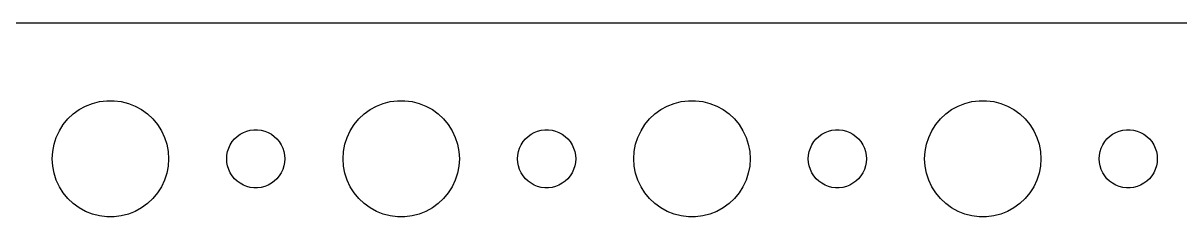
# Model space of a CAD drawing. Header units: metres. Extents: x -112 to 112, y -82 to 82.
# Drawn here: x -4.5 to 55.2, y 72 to 82 of the extents above; entities that cross this region are included whole.
import ezdxf

# ---------------------------------------------------------------- set-up
doc = ezdxf.new("R2010")
doc.units = ezdxf.units.M

msp = doc.modelspace()

# ---------------------------------------------------------------- linework, layer by layer
for p, q in [((107.314, 81.9901), (-107.314, 81.9901)), ((-1.60747, 77.533), (-1.27733, 77.7145)), ((-1.27733, 77.7145), (-0.92705, 77.8532)), ((-0.92705, 77.8532), (-0.56213, 77.9469)), ((-0.56213, 77.9469), (-0.18837, 77.9941)), ((-0.18837, 77.9941), (0.18837, 77.9941)), ((0.18837, 77.9941), (0.56213, 77.9469)), ((0.56213, 77.9469), (0.92705, 77.8532)), ((0.92705, 77.8532), (1.27733, 77.7145)), ((1.27733, 77.7145), (1.60747, 77.533)), ((13.3925, 77.533), (13.7227, 77.7145)), ((13.7227, 77.7145), (14.0729, 77.8532)), ((14.0729, 77.8532), (14.4379, 77.9469)), ((14.4379, 77.9469), (14.8116, 77.9941)), ((14.8116, 77.9941), (15.1884, 77.9941)), ((15.1884, 77.9941), (15.5621, 77.9469)), ((15.5621, 77.9469), (15.927, 77.8532)), ((15.927, 77.8532), (16.2773, 77.7145)), ((16.2773, 77.7145), (16.6075, 77.533)), ((28.3925, 77.533), (28.7227, 77.7145)), ((28.7227, 77.7145), (29.0729, 77.8532)), ((29.0729, 77.8532), (29.4379, 77.9469)), ((29.4379, 77.9469), (29.8116, 77.9941)), ((29.8116, 77.9941), (30.1884, 77.9941)), ((30.1884, 77.9941), (30.5621, 77.9469)), ((30.5621, 77.9469), (30.927, 77.8532)), ((30.927, 77.8532), (31.2773, 77.7145)), ((31.2773, 77.7145), (31.6075, 77.533)), ((43.3925, 77.533), (43.7227, 77.7145)), ((43.7227, 77.7145), (44.0729, 77.8532)), ((44.0729, 77.8532), (44.4379, 77.9469)), ((44.4379, 77.9469), (44.8116, 77.9941)), ((44.8116, 77.9941), (45.1884, 77.9941)), ((45.1884, 77.9941), (45.5621, 77.9469)), ((45.5621, 77.9469), (45.927, 77.8532)), ((45.927, 77.8532), (46.2773, 77.7145)), ((46.2773, 77.7145), (46.6075, 77.533)), ((-2.42705, 76.7634), (-2.1869, 77.0536)), ((-2.1869, 77.0536), (-1.91226, 77.3115)), ((-1.91226, 77.3115), (-1.60747, 77.533)), ((1.60747, 77.533), (1.91226, 77.3115)), ((1.91226, 77.3115), (2.1869, 77.0536)), ((2.1869, 77.0536), (2.42705, 76.7634)), ((12.5729, 76.7634), (12.8131, 77.0536)), ((12.8131, 77.0536), (13.0877, 77.3115)), ((13.0877, 77.3115), (13.3925, 77.533)), ((16.6075, 77.533), (16.9123, 77.3115)), ((16.9123, 77.3115), (17.1869, 77.0536)), ((17.1869, 77.0536), (17.427, 76.7634)), ((27.5729, 76.7634), (27.8131, 77.0536)), ((27.8131, 77.0536), (28.0877, 77.3115)), ((28.0877, 77.3115), (28.3925, 77.533)), ((31.6075, 77.533), (31.9123, 77.3115)), ((31.9123, 77.3115), (32.1869, 77.0536)), ((32.1869, 77.0536), (32.427, 76.7634)), ((42.5729, 76.7634), (42.8131, 77.0536)), ((42.8131, 77.0536), (43.0877, 77.3115)), ((43.0877, 77.3115), (43.3925, 77.533)), ((46.6075, 77.533), (46.9123, 77.3115)), ((46.9123, 77.3115), (47.1869, 77.0536)), ((47.1869, 77.0536), (47.427, 76.7634)), ((-2.78932, 76.1044), (-2.62891, 76.4453)), ((-2.62891, 76.4453), (-2.42705, 76.7634)), ((2.42705, 76.7634), (2.62891, 76.4453)), ((2.62891, 76.4453), (2.78932, 76.1044)), ((6.86133, 76.3572), (7.03647, 76.4266)), ((7.03647, 76.4266), (7.21892, 76.4734)), ((7.21892, 76.4734), (7.40581, 76.497)), ((7.40581, 76.497), (7.59418, 76.497)), ((7.59418, 76.497), (7.78107, 76.4734)), ((7.78107, 76.4734), (7.96352, 76.4266)), ((7.96352, 76.4266), (8.13866, 76.3572)), ((12.2107, 76.1044), (12.3711, 76.4453)), ((12.3711, 76.4453), (12.5729, 76.7634)), ((17.427, 76.7634), (17.6289, 76.4453)), ((17.6289, 76.4453), (17.7893, 76.1044)), ((21.8613, 76.3572), (22.0365, 76.4266)), ((22.0365, 76.4266), (22.2189, 76.4734)), ((22.2189, 76.4734), (22.4058, 76.497)), ((22.4058, 76.497), (22.5942, 76.497)), ((22.5942, 76.497), (22.7811, 76.4734)), ((22.7811, 76.4734), (22.9635, 76.4266)), ((22.9635, 76.4266), (23.1387, 76.3572)), ((27.2107, 76.1044), (27.3711, 76.4453)), ((27.3711, 76.4453), (27.5729, 76.7634)), ((32.427, 76.7634), (32.6289, 76.4453)), ((32.6289, 76.4453), (32.7893, 76.1044)), ((36.8613, 76.3572), (37.0365, 76.4266)), ((37.0365, 76.4266), (37.2189, 76.4734)), ((37.2189, 76.4734), (37.4058, 76.497)), ((37.4058, 76.497), (37.5942, 76.497)), ((37.5942, 76.497), (37.7811, 76.4734)), ((37.7811, 76.4734), (37.9635, 76.4266)), ((37.9635, 76.4266), (38.1387, 76.3572)), ((42.2107, 76.1044), (42.3711, 76.4453)), ((42.3711, 76.4453), (42.5729, 76.7634)), ((47.427, 76.7634), (47.6289, 76.4453)), ((47.6289, 76.4453), (47.7893, 76.1044)), ((51.8613, 76.3572), (52.0365, 76.4266)), ((52.0365, 76.4266), (52.2189, 76.4734)), ((52.2189, 76.4734), (52.4058, 76.497)), ((52.4058, 76.497), (52.5942, 76.497)), ((52.5942, 76.497), (52.7811, 76.4734)), ((52.7811, 76.4734), (52.9635, 76.4266)), ((52.9635, 76.4266), (53.1387, 76.3572)), ((-2.90575, 75.7461), (-2.78932, 76.1044)), ((2.78932, 76.1044), (2.90575, 75.7461)), ((6.18553, 75.7226), (6.28647, 75.8817)), ((6.28647, 75.8817), (6.40654, 76.0268)), ((6.40654, 76.0268), (6.54385, 76.1558)), ((6.54385, 76.1558), (6.69626, 76.2665)), ((6.69626, 76.2665), (6.86133, 76.3572)), ((8.13866, 76.3572), (8.30373, 76.2665)), ((8.30373, 76.2665), (8.45613, 76.1558)), ((8.45613, 76.1558), (8.59344, 76.0268)), ((8.59344, 76.0268), (8.71352, 75.8817)), ((8.71352, 75.8817), (8.81445, 75.7226)), ((12.0942, 75.7461), (12.2107, 76.1044)), ((17.7893, 76.1044), (17.9057, 75.7461)), ((21.1855, 75.7226), (21.2865, 75.8817)), ((21.2865, 75.8817), (21.4065, 76.0268)), ((21.4065, 76.0268), (21.5439, 76.1558)), ((21.5439, 76.1558), (21.6963, 76.2665)), ((21.6963, 76.2665), (21.8613, 76.3572)), ((23.1387, 76.3572), (23.3037, 76.2665)), ((23.3037, 76.2665), (23.4561, 76.1558)), ((23.4561, 76.1558), (23.5934, 76.0268)), ((23.5934, 76.0268), (23.7135, 75.8817)), ((23.7135, 75.8817), (23.8145, 75.7226)), ((27.0942, 75.7461), (27.2107, 76.1044)), ((32.7893, 76.1044), (32.9057, 75.7461)), ((36.1855, 75.7226), (36.2865, 75.8817)), ((36.2865, 75.8817), (36.4065, 76.0268)), ((36.4065, 76.0268), (36.5439, 76.1558)), ((36.5439, 76.1558), (36.6963, 76.2665)), ((36.6963, 76.2665), (36.8613, 76.3572)), ((38.1387, 76.3572), (38.3037, 76.2665)), ((38.3037, 76.2665), (38.4561, 76.1558)), ((38.4561, 76.1558), (38.5934, 76.0268)), ((38.5934, 76.0268), (38.7135, 75.8817)), ((38.7135, 75.8817), (38.8145, 75.7226)), ((42.0942, 75.7461), (42.2107, 76.1044)), ((47.7893, 76.1044), (47.9057, 75.7461)), ((51.1855, 75.7226), (51.2865, 75.8817)), ((51.2865, 75.8817), (51.4065, 76.0268)), ((51.4065, 76.0268), (51.5439, 76.1558)), ((51.5439, 76.1558), (51.6963, 76.2665)), ((51.6963, 76.2665), (51.8613, 76.3572)), ((53.1387, 76.3572), (53.3037, 76.2665)), ((53.3037, 76.2665), (53.4561, 76.1558)), ((53.4561, 76.1558), (53.5934, 76.0268)), ((53.5934, 76.0268), (53.7135, 75.8817)), ((53.7135, 75.8817), (53.8145, 75.7226)), ((-3, 75), (-2.97633, 75.376)), ((-2.97633, 75.376), (-2.90575, 75.7461)), ((2.90575, 75.7461), (2.97633, 75.376)), ((2.97633, 75.376), (3, 75)), ((6, 75), (6.01183, 75.188)), ((6.01183, 75.188), (6.04712, 75.373)), ((6.04712, 75.373), (6.10533, 75.5522)), ((6.10533, 75.5522), (6.18553, 75.7226)), ((8.81445, 75.7226), (8.89465, 75.5522)), ((8.89465, 75.5522), (8.95287, 75.373)), ((8.95287, 75.373), (8.98816, 75.188)), ((8.98816, 75.188), (9, 75)), ((12, 75), (12.0237, 75.376)), ((12.0237, 75.376), (12.0942, 75.7461)), ((17.9057, 75.7461), (17.9763, 75.376)), ((17.9763, 75.376), (18, 75)), ((21, 75), (21.0118, 75.188)), ((21.0118, 75.188), (21.0471, 75.373)), ((21.0471, 75.373), (21.1053, 75.5522)), ((21.1053, 75.5522), (21.1855, 75.7226)), ((23.8145, 75.7226), (23.8947, 75.5522)), ((23.8947, 75.5522), (23.9529, 75.373)), ((23.9529, 75.373), (23.9882, 75.188)), ((23.9882, 75.188), (24, 75)), ((27, 75), (27.0237, 75.376)), ((27.0237, 75.376), (27.0942, 75.7461)), ((32.9057, 75.7461), (32.9763, 75.376)), ((32.9763, 75.376), (33, 75)), ((36, 75), (36.0118, 75.188)), ((36.0118, 75.188), (36.0471, 75.373)), ((36.0471, 75.373), (36.1053, 75.5522)), ((36.1053, 75.5522), (36.1855, 75.7226)), ((38.8145, 75.7226), (38.8947, 75.5522)), ((38.8947, 75.5522), (38.9529, 75.373)), ((38.9529, 75.373), (38.9882, 75.188)), ((38.9882, 75.188), (39, 75)), ((42, 75), (42.0237, 75.376)), ((42.0237, 75.376), (42.0942, 75.7461)), ((47.9057, 75.7461), (47.9763, 75.376)), ((47.9763, 75.376), (48, 75)), ((51, 75), (51.0118, 75.188)), ((51.0118, 75.188), (51.0471, 75.373)), ((51.0471, 75.373), (51.1053, 75.5522)), ((51.1053, 75.5522), (51.1855, 75.7226)), ((53.8145, 75.7226), (53.8947, 75.5522)), ((53.8947, 75.5522), (53.9529, 75.373)), ((53.9529, 75.373), (53.9882, 75.188)), ((53.9882, 75.188), (54, 75)), ((-2.97633, 74.624), (-3, 75)), ((-2.90575, 74.2539), (-2.97633, 74.624)), ((2.97633, 74.624), (2.90575, 74.2539)), ((3, 75), (2.97633, 74.624)), ((6.01183, 74.812), (6, 75)), ((6.04712, 74.627), (6.01183, 74.812)), ((6.10533, 74.4478), (6.04712, 74.627)), ((8.95287, 74.627), (8.89465, 74.4478)), ((8.98816, 74.812), (8.95287, 74.627)), ((9, 75), (8.98816, 74.812)), ((12.0237, 74.624), (12, 75)), ((12.0942, 74.2539), (12.0237, 74.624)), ((17.9763, 74.624), (17.9057, 74.2539)), ((18, 75), (17.9763, 74.624)), ((21.0118, 74.812), (21, 75)), ((21.0471, 74.627), (21.0118, 74.812)), ((21.1053, 74.4478), (21.0471, 74.627)), ((23.9529, 74.627), (23.8947, 74.4478)), ((23.9882, 74.812), (23.9529, 74.627)), ((24, 75), (23.9882, 74.812)), ((27.0237, 74.624), (27, 75)), ((27.0942, 74.2539), (27.0237, 74.624)), ((32.9763, 74.624), (32.9057, 74.2539)), ((33, 75), (32.9763, 74.624)), ((36.0118, 74.812), (36, 75)), ((36.0471, 74.627), (36.0118, 74.812)), ((36.1053, 74.4478), (36.0471, 74.627)), ((38.9529, 74.627), (38.8947, 74.4478)), ((38.9882, 74.812), (38.9529, 74.627)), ((39, 75), (38.9882, 74.812)), ((42.0237, 74.624), (42, 75)), ((42.0942, 74.2539), (42.0237, 74.624)), ((47.9763, 74.624), (47.9057, 74.2539)), ((48, 75), (47.9763, 74.624)), ((51.0118, 74.812), (51, 75)), ((51.0471, 74.627), (51.0118, 74.812)), ((51.1053, 74.4478), (51.0471, 74.627)), ((53.9529, 74.627), (53.8947, 74.4478)), ((53.9882, 74.812), (53.9529, 74.627)), ((54, 75), (53.9882, 74.812)), ((-2.78932, 73.8956), (-2.90575, 74.2539)), ((2.90575, 74.2539), (2.78932, 73.8956)), ((6.18553, 74.2774), (6.10533, 74.4478)), ((6.28647, 74.1183), (6.18553, 74.2774)), ((6.40654, 73.9732), (6.28647, 74.1183)), ((8.71352, 74.1183), (8.59344, 73.9732)), ((8.81445, 74.2774), (8.71352, 74.1183)), ((8.89465, 74.4478), (8.81445, 74.2774)), ((12.2107, 73.8956), (12.0942, 74.2539)), ((17.9057, 74.2539), (17.7893, 73.8956)), ((21.1855, 74.2774), (21.1053, 74.4478)), ((21.2865, 74.1183), (21.1855, 74.2774)), ((21.4065, 73.9732), (21.2865, 74.1183)), ((23.7135, 74.1183), (23.5934, 73.9732)), ((23.8145, 74.2774), (23.7135, 74.1183)), ((23.8947, 74.4478), (23.8145, 74.2774)), ((27.2107, 73.8956), (27.0942, 74.2539)), ((32.9057, 74.2539), (32.7893, 73.8956)), ((36.1855, 74.2774), (36.1053, 74.4478)), ((36.2865, 74.1183), (36.1855, 74.2774)), ((36.4065, 73.9732), (36.2865, 74.1183)), ((38.7135, 74.1183), (38.5934, 73.9732)), ((38.8145, 74.2774), (38.7135, 74.1183)), ((38.8947, 74.4478), (38.8145, 74.2774)), ((42.2107, 73.8956), (42.0942, 74.2539)), ((47.9057, 74.2539), (47.7893, 73.8956)), ((51.1855, 74.2774), (51.1053, 74.4478)), ((51.2865, 74.1183), (51.1855, 74.2774)), ((51.4065, 73.9732), (51.2865, 74.1183)), ((53.7135, 74.1183), (53.5934, 73.9732)), ((53.8145, 74.2774), (53.7135, 74.1183)), ((53.8947, 74.4478), (53.8145, 74.2774)), ((-2.62891, 73.5547), (-2.78932, 73.8956)), ((-2.42705, 73.2366), (-2.62891, 73.5547)), ((2.62891, 73.5547), (2.42705, 73.2366)), ((2.78932, 73.8956), (2.62891, 73.5547)), ((6.54385, 73.8442), (6.40654, 73.9732)), ((6.69626, 73.7335), (6.54385, 73.8442)), ((6.86133, 73.6428), (6.69626, 73.7335)), ((7.03647, 73.5734), (6.86133, 73.6428)), ((7.21892, 73.5266), (7.03647, 73.5734)), ((7.40581, 73.503), (7.21892, 73.5266)), ((7.59418, 73.503), (7.40581, 73.503)), ((7.78107, 73.5266), (7.59418, 73.503)), ((7.96352, 73.5734), (7.78107, 73.5266)), ((8.13866, 73.6428), (7.96352, 73.5734)), ((8.30373, 73.7335), (8.13866, 73.6428)), ((8.45613, 73.8442), (8.30373, 73.7335)), ((8.59344, 73.9732), (8.45613, 73.8442)), ((12.3711, 73.5547), (12.2107, 73.8956)), ((12.5729, 73.2366), (12.3711, 73.5547)), ((17.6289, 73.5547), (17.427, 73.2366)), ((17.7893, 73.8956), (17.6289, 73.5547)), ((21.5439, 73.8442), (21.4065, 73.9732)), ((21.6963, 73.7335), (21.5439, 73.8442)), ((21.8613, 73.6428), (21.6963, 73.7335)), ((22.0365, 73.5734), (21.8613, 73.6428)), ((22.2189, 73.5266), (22.0365, 73.5734)), ((22.4058, 73.503), (22.2189, 73.5266)), ((22.5942, 73.503), (22.4058, 73.503)), ((22.7811, 73.5266), (22.5942, 73.503)), ((22.9635, 73.5734), (22.7811, 73.5266)), ((23.1387, 73.6428), (22.9635, 73.5734)), ((23.3037, 73.7335), (23.1387, 73.6428)), ((23.4561, 73.8442), (23.3037, 73.7335)), ((23.5934, 73.9732), (23.4561, 73.8442)), ((27.3711, 73.5547), (27.2107, 73.8956)), ((27.5729, 73.2366), (27.3711, 73.5547)), ((32.6289, 73.5547), (32.427, 73.2366)), ((32.7893, 73.8956), (32.6289, 73.5547)), ((36.5439, 73.8442), (36.4065, 73.9732)), ((36.6963, 73.7335), (36.5439, 73.8442)), ((36.8613, 73.6428), (36.6963, 73.7335)), ((37.0365, 73.5734), (36.8613, 73.6428)), ((37.2189, 73.5266), (37.0365, 73.5734)), ((37.4058, 73.503), (37.2189, 73.5266)), ((37.5942, 73.503), (37.4058, 73.503)), ((37.7811, 73.5266), (37.5942, 73.503)), ((37.9635, 73.5734), (37.7811, 73.5266)), ((38.1387, 73.6428), (37.9635, 73.5734)), ((38.3037, 73.7335), (38.1387, 73.6428)), ((38.4561, 73.8442), (38.3037, 73.7335)), ((38.5934, 73.9732), (38.4561, 73.8442)), ((42.3711, 73.5547), (42.2107, 73.8956)), ((42.5729, 73.2366), (42.3711, 73.5547)), ((47.6289, 73.5547), (47.427, 73.2366)), ((47.7893, 73.8956), (47.6289, 73.5547)), ((51.5439, 73.8442), (51.4065, 73.9732)), ((51.6963, 73.7335), (51.5439, 73.8442)), ((51.8613, 73.6428), (51.6963, 73.7335)), ((52.0365, 73.5734), (51.8613, 73.6428)), ((52.2189, 73.5266), (52.0365, 73.5734)), ((52.4058, 73.503), (52.2189, 73.5266)), ((52.5942, 73.503), (52.4058, 73.503)), ((52.7811, 73.5266), (52.5942, 73.503)), ((52.9635, 73.5734), (52.7811, 73.5266)), ((53.1387, 73.6428), (52.9635, 73.5734)), ((53.3037, 73.7335), (53.1387, 73.6428)), ((53.4561, 73.8442), (53.3037, 73.7335)), ((53.5934, 73.9732), (53.4561, 73.8442)), ((-2.1869, 72.9464), (-2.42705, 73.2366)), ((-1.91226, 72.6885), (-2.1869, 72.9464)), ((2.1869, 72.9464), (1.91226, 72.6885)), ((2.42705, 73.2366), (2.1869, 72.9464)), ((12.8131, 72.9464), (12.5729, 73.2366)), ((13.0877, 72.6885), (12.8131, 72.9464)), ((17.1869, 72.9464), (16.9123, 72.6885)), ((17.427, 73.2366), (17.1869, 72.9464)), ((27.8131, 72.9464), (27.5729, 73.2366)), ((28.0877, 72.6885), (27.8131, 72.9464)), ((32.1869, 72.9464), (31.9123, 72.6885)), ((32.427, 73.2366), (32.1869, 72.9464)), ((42.8131, 72.9464), (42.5729, 73.2366)), ((43.0877, 72.6885), (42.8131, 72.9464)), ((47.1869, 72.9464), (46.9123, 72.6885)), ((47.427, 73.2366), (47.1869, 72.9464)), ((-1.60747, 72.467), (-1.91226, 72.6885)), ((-1.27733, 72.2855), (-1.60747, 72.467)), ((-0.92705, 72.1468), (-1.27733, 72.2855)), ((1.27733, 72.2855), (0.92705, 72.1468)), ((1.60747, 72.467), (1.27733, 72.2855)), ((1.91226, 72.6885), (1.60747, 72.467)), ((13.3925, 72.467), (13.0877, 72.6885)), ((13.7227, 72.2855), (13.3925, 72.467)), ((14.0729, 72.1468), (13.7227, 72.2855)), ((16.2773, 72.2855), (15.927, 72.1468)), ((16.6075, 72.467), (16.2773, 72.2855)), ((16.9123, 72.6885), (16.6075, 72.467)), ((28.3925, 72.467), (28.0877, 72.6885)), ((28.7227, 72.2855), (28.3925, 72.467)), ((29.0729, 72.1468), (28.7227, 72.2855)), ((31.2773, 72.2855), (30.927, 72.1468)), ((31.6075, 72.467), (31.2773, 72.2855)), ((31.9123, 72.6885), (31.6075, 72.467)), ((43.3925, 72.467), (43.0877, 72.6885)), ((43.7227, 72.2855), (43.3925, 72.467)), ((44.0729, 72.1468), (43.7227, 72.2855)), ((46.2773, 72.2855), (45.927, 72.1468)), ((46.6075, 72.467), (46.2773, 72.2855)), ((46.9123, 72.6885), (46.6075, 72.467)), ((-0.56213, 72.0531), (-0.92705, 72.1468)), ((-0.18837, 72.0059), (-0.56213, 72.0531)), ((0.18837, 72.0059), (-0.18837, 72.0059)), ((0.56213, 72.0531), (0.18837, 72.0059)), ((0.92705, 72.1468), (0.56213, 72.0531)), ((14.4379, 72.0531), (14.0729, 72.1468)), ((14.8116, 72.0059), (14.4379, 72.0531)), ((15.1884, 72.0059), (14.8116, 72.0059)), ((15.5621, 72.0531), (15.1884, 72.0059)), ((15.927, 72.1468), (15.5621, 72.0531)), ((29.4379, 72.0531), (29.0729, 72.1468)), ((29.8116, 72.0059), (29.4379, 72.0531)), ((30.1884, 72.0059), (29.8116, 72.0059)), ((30.5621, 72.0531), (30.1884, 72.0059)), ((30.927, 72.1468), (30.5621, 72.0531)), ((44.4379, 72.0531), (44.0729, 72.1468)), ((44.8116, 72.0059), (44.4379, 72.0531)), ((45.1884, 72.0059), (44.8116, 72.0059)), ((45.5621, 72.0531), (45.1884, 72.0059)), ((45.927, 72.1468), (45.5621, 72.0531))]:
    msp.add_line(p, q)

doc.saveas('drawing.dxf')
